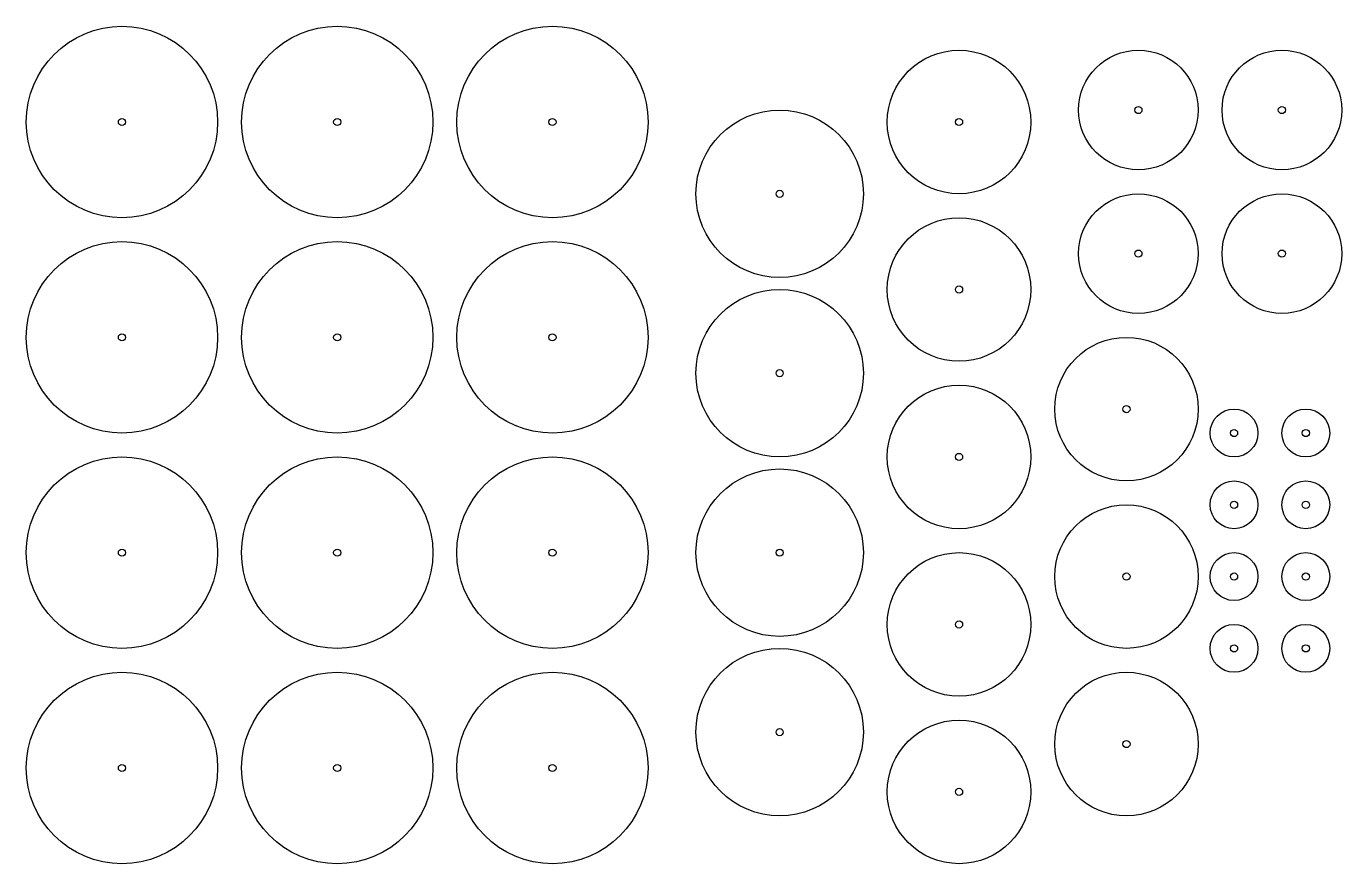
# Model space of a CAD drawing. Header units: millimetres. Extents: x -440 to 110, y -130 to 220.
import ezdxf

# ---------------------------------------------------------------- set-up
doc = ezdxf.new("R2010")
doc.units = ezdxf.units.MM
doc.layers.get('0').update_dxf_attribs({"linetype": 'CONTINUOUS'})

msp = doc.modelspace()

# ---------------------------------------------------------------- linework, layer by layer
for centre, radius in [((-400, 180), 40), ((-310, 180), 40), ((-220, 180), 40), ((-50, 180), 30), ((25, 185), 25), ((85, 185), 25), ((-400, 180), 1.5), ((-310, 180), 1.5), ((-220, 180), 1.5), ((-125, 150), 35), ((-50, 180), 1.5), ((25, 185), 1.5), ((85, 185), 1.5), ((-125, 150), 1.5), ((25, 125), 25), ((85, 125), 25), ((-50, 110), 30), ((-400, 90), 40), ((-310, 90), 40), ((-220, 90), 40), ((25, 125), 1.5), ((85, 125), 1.5), ((-125, 75), 35), ((-50, 110), 1.5), ((-400, 90), 1.5), ((-310, 90), 1.5), ((-220, 90), 1.5), ((20, 60), 30), ((-125, 75), 1.5), ((-50, 40), 30), ((20, 60), 1.5), ((65, 50), 10), ((95, 50), 10), ((65, 50), 1.5), ((95, 50), 1.5), ((-400, 0), 40), ((-310, 0), 40), ((-220, 0), 40), ((-50, 40), 1.5), ((-125, 0), 35), ((65, 20), 10), ((95, 20), 10), ((20, -10), 30), ((65, 20), 1.5), ((95, 20), 1.5), ((-400, 0), 1.5), ((-310, 0), 1.5), ((-220, 0), 1.5), ((-125, 0), 1.5), ((-50, -30), 30), ((65, -10), 10), ((95, -10), 10), ((20, -10), 1.5), ((65, -10), 1.5), ((95, -10), 1.5), ((-50, -30), 1.5), ((65, -40), 10), ((95, -40), 10), ((65, -40), 1.5), ((95, -40), 1.5), ((-125, -75), 35), ((-400, -90), 40), ((-310, -90), 40), ((-220, -90), 40), ((20, -80), 30), ((-50, -100), 30), ((-125, -75), 1.5), ((20, -80), 1.5), ((-400, -90), 1.5), ((-310, -90), 1.5), ((-220, -90), 1.5), ((-50, -100), 1.5)]:
    msp.add_circle(centre, radius)

doc.saveas('drawing.dxf')
